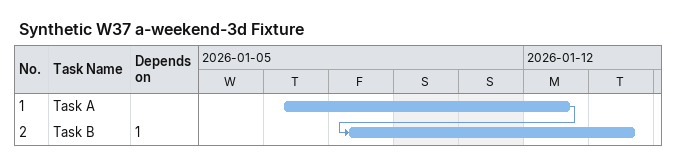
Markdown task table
Synthetic W37 a-weekend-3d Fixture

| ID | Task | Start | Finish | Predecessors |
|---|---|---|---|---|
| 1 | Task A | 2026-01-08 | 2026-01-12 |  |
| 2 | Task B | 2026-01-09 | 2026-01-13 | 1 |
